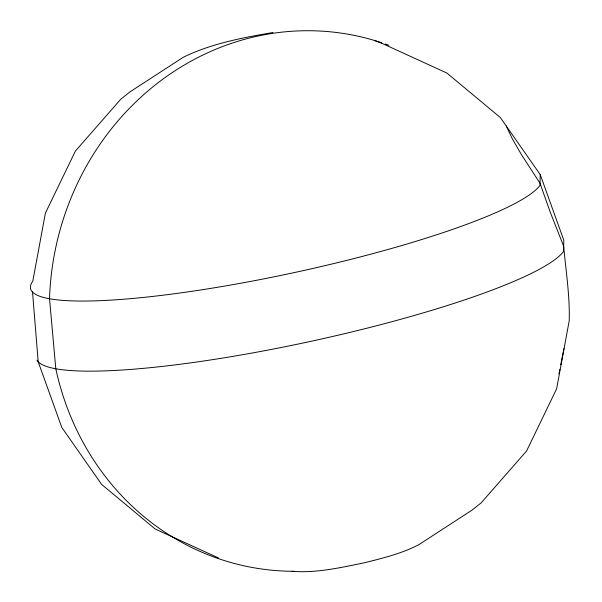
<?xml version="1.0" encoding="UTF-8"?>
<svg xmlns="http://www.w3.org/2000/svg" width="602" height="602" viewBox="0 0 602 602"><rect width="100%" height="100%" fill="white"/><g stroke="black" fill="none" stroke-linecap="round" stroke-linejoin="round"><path stroke-width="0.9" d="M374.67 40.522L383.474 44.029L446.887 73.038L500.36 117.578L540.242 174.625L539.949 185.386A261.667 40.093 -12.2 0 1 251.877 281.164A261.667 40.093 -12.2 0 1 32.794 281.164L45.398 213.1L75.416 151.027L120.799 99.18L129.897 91.918L183.181 57.318C211.212 43.577 242.373 37.723 272.932 32.531M558.957 373.895L559.852 369.357M560.748 364.827L563.976 348.513M292.113 571.283C316.419 573.262 340.566 567.618 364.24 562.825C382.819 558.152 401.722 553.584 418.819 544.682L472.103 510.082L481.201 502.82L526.584 450.973L556.602 388.9L569.206 320.836C569.928 295.86 565.91 271.013 563.66 246.18L550.296 212.355L540.009 183.234L521.257 154.353L512.392 138.889L506.207 125.946M218.526 557.971L155.113 528.962L101.64 484.422L61.758 427.375L38.182 361.719L32.508 291.925M540.242 174.625L563.818 240.281L563.525 251.425A270.9 41.508 -12.2 0 1 294.115 344.878A270.9 41.508 -12.2 0 1 36.978 360.147M381.781 42.78A270.9 250.981 -79.7 0 0 49.522 298.69L55.79 368.725A270.9 250.981 -79.7 0 0 293.949 571.29M385.325 44.006A270.9 250.981 -79.7 0 1 388.862 45.285"/></g></svg>
